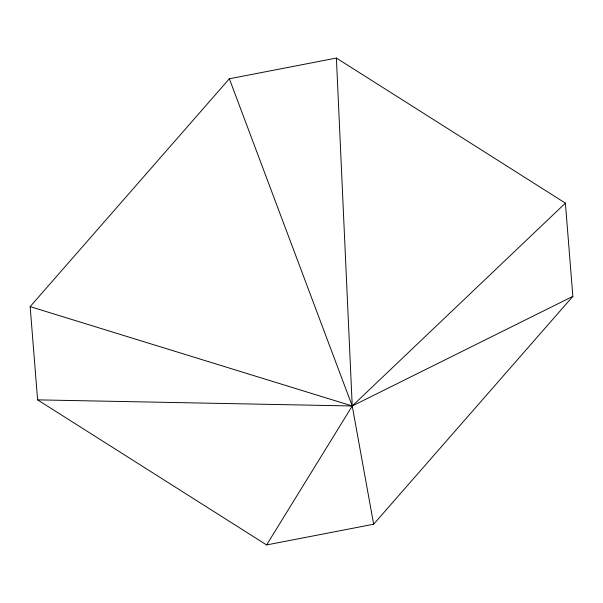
<?xml version="1.0" encoding="UTF-8"?>
<svg xmlns="http://www.w3.org/2000/svg" width="603" height="603" viewBox="0 0 603 603"><rect width="100%" height="100%" fill="white"/><g stroke="black" fill="none" stroke-linecap="round" stroke-linejoin="round"><path stroke-width="0.9" d="M266.601 544.939L352.235 405.985L565.403 203.136L336.399 58.061L229.351 78.767L30.15 306.626L37.597 399.864L266.601 544.939L373.649 524.233L572.85 296.375L565.403 203.136M572.85 296.375L352.235 405.985L37.597 399.864M30.15 306.626L352.235 405.985L373.649 524.233M229.351 78.767L352.235 405.985L336.399 58.061"/></g></svg>
